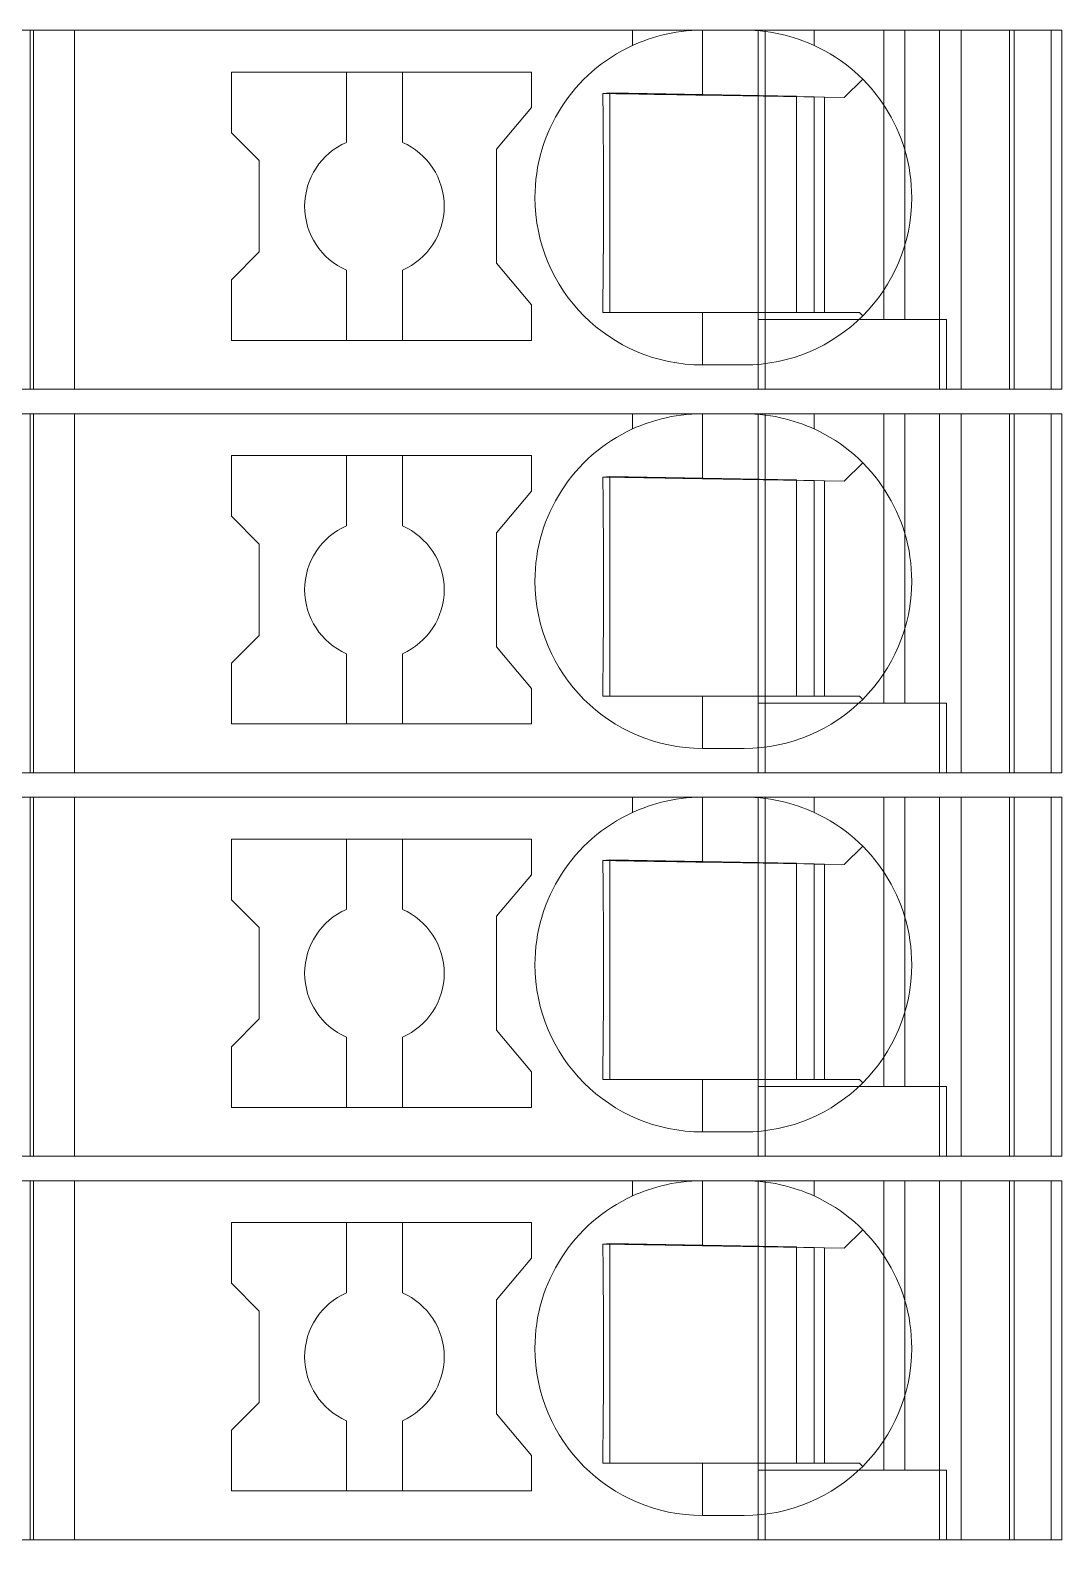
# Model space of a CAD drawing. Header units: millimetres. Extents: x 0 to 1680, y 0 to 1188.
# Drawn here: x 926.37 to 941.15, y 517.85 to 539.5 of the extents above; entities that cross this region are included whole.
import ezdxf
from ezdxf.enums import TextEntityAlignment as Align

# ---------------------------------------------------------------- set-up
doc = ezdxf.new("R2010")
doc.units = ezdxf.units.MM
for name, color, linetype, lineweight in [('EPLAN309', 5, 'Continuous', 5), ('EPLAN493', 5, 'Continuous', 5), ('MAIN-1', 7, 'Continuous', 5), ('MAIN-2', 7, 'Continuous', 5)]:
    doc.layers.add(name, color=color, linetype=linetype, lineweight=lineweight)
doc.styles.add('Tahoma', font='')
doc.styles.get('Tahoma').set_extended_font_data('Tahoma')

# ---------------------------------------------------------------- blocks, each defined once
blk = doc.blocks.new('EPLSYM_LibrarySPECIAL_Symbol12_Variant0_Placement8')
at = {"layer": 'EPLAN309', "lineweight": 13, "ltscale": 16}
blk.add_lwpolyline([(0, -5.15), (68.15, -5.15), (68.15, 0), (0, 0)], close=True, dxfattribs=at)
at = {"layer": 'EPLAN493', "color": 5, "style": 'Tahoma'}
blk.add_attdef('17_20450', text='', height=2.3478, dxfattribs=at).set_placement((0, -21.83478), align=Align.MIDDLE_RIGHT)
blk = doc.blocks.new('EPLSYM_LibrarySPECIAL_Symbol12_Variant0_Placement8_1')
at = {"layer": 'EPLAN309', "lineweight": 13, "ltscale": 16}
blk.add_lwpolyline([(0, -5.15), (68.15, -5.15), (68.15, 0), (0, 0)], close=True, dxfattribs=at)
at = {"layer": 'EPLAN493', "color": 5, "style": 'Tahoma'}
blk.add_attdef('17_20450', text='', height=2.3478, dxfattribs=at).set_placement((0, -21.83478), align=Align.MIDDLE_RIGHT)
blk = doc.blocks.new('EPLSYM_LibrarySPECIAL_Symbol12_Variant0_Placement8_2')
at = {"layer": 'EPLAN309', "lineweight": 13, "ltscale": 16}
blk.add_lwpolyline([(0, -5.15), (68.15, -5.15), (68.15, 0), (0, 0)], close=True, dxfattribs=at)
at = {"layer": 'EPLAN493', "color": 5, "style": 'Tahoma'}
blk.add_attdef('17_20450', text='', height=2.3478, dxfattribs=at).set_placement((0, -21.83478), align=Align.MIDDLE_RIGHT)
blk = doc.blocks.new('EPLSYM_LibrarySPECIAL_Symbol12_Variant0_Placement8_3')
at = {"layer": 'EPLAN309', "lineweight": 13, "ltscale": 16}
blk.add_lwpolyline([(0, -5.15), (68.15, -5.15), (68.15, 0), (0, 0)], close=True, dxfattribs=at)
at = {"layer": 'EPLAN493', "color": 5, "style": 'Tahoma'}
blk.add_attdef('17_20450', text='', height=2.3478, dxfattribs=at).set_placement((0, -21.83478), align=Align.MIDDLE_RIGHT)

msp = doc.modelspace()

# ---------------------------------------------------------------- linework, layer by layer
at = {"layer": 'MAIN-1'}
for p, q in [((927, 539.5), (926.367, 539.5)), ((926.367, 534.35), (926.367, 539.5)), ((927, 539.5), (935, 539.5)), ((927, 534.35), (927, 539.5)), ((935, 539.5), (936, 539.5)), ((935, 539.282), (935, 539.5)), ((935.052, 539.305), (935, 539.282)), ((935.106, 539.327), (935.052, 539.305)), ((935.163, 539.349), (935.106, 539.327)), ((935.222, 539.37), (935.163, 539.349)), ((935.283, 539.39), (935.222, 539.37)), ((935.347, 539.409), (935.283, 539.39)), ((935.413, 539.427), (935.347, 539.409)), ((935.481, 539.443), (935.413, 539.427)), ((935.551, 539.458), (935.481, 539.443)), ((935.622, 539.47), (935.551, 539.458)), ((935.696, 539.481), (935.622, 539.47)), ((935.771, 539.489), (935.696, 539.481)), ((935.847, 539.495), (935.771, 539.489)), ((935.923, 539.499), (935.847, 539.495)), ((936, 539.5), (935.923, 539.499)), ((936, 538.568), (936, 539.5)), ((936, 539.5), (936.6, 539.5)), ((936.6, 539.5), (936.677, 539.499)), ((937.6, 539.5), (936.6, 539.5)), ((936.677, 539.499), (936.753, 539.495)), ((936.753, 539.495), (936.829, 539.489)), ((936.829, 539.489), (936.904, 539.481)), ((936.904, 539.481), (936.978, 539.47)), ((936.978, 539.47), (937.049, 539.458)), ((937.049, 539.458), (937.119, 539.443)), ((937.119, 539.443), (937.187, 539.427)), ((937.187, 539.427), (937.253, 539.409)), ((937.253, 539.409), (937.317, 539.39)), ((937.317, 539.39), (937.378, 539.37)), ((937.378, 539.37), (937.437, 539.349)), ((937.437, 539.349), (937.494, 539.327)), ((937.494, 539.327), (937.548, 539.305)), ((937.548, 539.305), (937.6, 539.282)), ((937.6, 539.5), (941, 539.5)), ((937.6, 539.282), (937.6, 539.5)), ((941, 534.35), (941, 539.5)), ((929.25, 538.9), (929.25, 538.029)), ((929.25, 538.9), (933.55, 538.9)), ((930.9, 538.9), (930.9, 537.892)), ((931.7, 537.892), (931.7, 538.9)), ((933.55, 538.389), (933.55, 538.9)), ((938.033, 538.533), (938.297, 538.797)), ((934.574, 538.592), (934.574, 538.522)), ((934.635, 538.591), (934.574, 538.592)), ((934.574, 538.522), (934.575, 538.45)), ((934.575, 538.45), (934.576, 538.377)), ((934.696, 538.59), (934.635, 538.591)), ((934.671, 538.591), (934.671, 535.45)), ((934.759, 538.589), (934.696, 538.59)), ((934.822, 538.588), (934.759, 538.589)), ((934.887, 538.587), (934.822, 538.588)), ((934.953, 538.586), (934.887, 538.587)), ((935.021, 538.585), (934.953, 538.586)), ((935.09, 538.584), (935.021, 538.585)), ((935.16, 538.582), (935.09, 538.584)), ((935.233, 538.581), (935.16, 538.582)), ((935.307, 538.58), (935.233, 538.581)), ((935.385, 538.579), (935.307, 538.58)), ((935.464, 538.577), (935.385, 538.579)), ((935.547, 538.576), (935.464, 538.577)), ((935.632, 538.575), (935.547, 538.576)), ((935.72, 538.573), (935.632, 538.575)), ((935.812, 538.571), (935.72, 538.573)), ((935.905, 538.57), (935.812, 538.571)), ((936, 538.568), (935.905, 538.57)), ((936, 538.568), (938.033, 538.533)), ((937.35, 538.545), (937.35, 535.45)), ((937.6, 535.45), (937.6, 538.54)), ((937.75, 538.538), (937.75, 535.45)), ((933.05, 537.793), (933.55, 538.389)), ((934.576, 538.377), (934.577, 538.303)), ((934.577, 538.303), (934.577, 538.227)), ((934.577, 538.227), (934.578, 538.149)), ((929.65, 537.629), (929.25, 538.029)), ((934.578, 538.149), (934.579, 538.07)), ((934.579, 538.07), (934.58, 537.988)), ((933.05, 537.793), (933.05, 536.157)), ((934.58, 537.988), (934.58, 537.904)), ((934.58, 537.904), (934.581, 537.817)), ((934.581, 537.817), (934.581, 537.726)), ((929.65, 537.629), (929.65, 536.321)), ((934.581, 537.726), (934.582, 537.632)), ((934.582, 537.632), (934.582, 537.534)), ((934.582, 537.534), (934.583, 537.431)), ((934.583, 537.431), (934.583, 537.324)), ((934.583, 537.324), (934.583, 537.213)), ((934.583, 537.213), (934.583, 537.1)), ((934.583, 537.1), (934.583, 536.979)), ((934.583, 536.979), (934.583, 536.861)), ((934.583, 536.747), (934.582, 536.638)), ((934.583, 536.861), (934.583, 536.747)), ((934.582, 536.534), (934.581, 536.434)), ((934.582, 536.638), (934.582, 536.534)), ((929.65, 536.321), (929.25, 535.921)), ((934.581, 536.339), (934.58, 536.248)), ((934.581, 536.434), (934.581, 536.339)), ((930.9, 536.058), (930.9, 535.05)), ((931.7, 536.058), (931.7, 535.05)), ((933.05, 536.157), (933.55, 535.561)), ((934.579, 536.159), (934.578, 536.073)), ((934.578, 536.073), (934.578, 535.99)), ((934.58, 536.248), (934.579, 536.159)), ((929.25, 535.921), (929.25, 535.05)), ((934.577, 535.908), (934.576, 535.829)), ((934.578, 535.99), (934.577, 535.908)), ((934.575, 535.75), (934.574, 535.674)), ((934.574, 535.674), (934.574, 535.598)), ((934.576, 535.829), (934.575, 535.75)), ((933.55, 535.05), (933.55, 535.561)), ((934.573, 535.524), (934.572, 535.45)), ((934.572, 535.45), (934.633, 535.45)), ((934.574, 535.598), (934.573, 535.524)), ((934.633, 535.45), (934.695, 535.45)), ((934.695, 535.45), (934.759, 535.45)), ((934.759, 535.45), (934.823, 535.45)), ((934.823, 535.45), (934.889, 535.45)), ((934.889, 535.45), (934.955, 535.45)), ((934.955, 535.45), (935.024, 535.45)), ((935.024, 535.45), (935.093, 535.45)), ((935.093, 535.45), (935.165, 535.45)), ((935.165, 535.45), (935.239, 535.45)), ((935.239, 535.45), (935.314, 535.45)), ((935.314, 535.45), (935.392, 535.45)), ((935.392, 535.45), (935.472, 535.45)), ((935.472, 535.45), (935.555, 535.45)), ((935.555, 535.45), (935.64, 535.45)), ((935.64, 535.45), (935.727, 535.45)), ((935.727, 535.45), (935.817, 535.45)), ((935.817, 535.45), (935.908, 535.45)), ((935.908, 535.45), (936, 535.45)), ((936, 535.45), (936, 534.7)), ((936, 535.45), (938.25, 535.45)), ((938.297, 535.403), (938.25, 535.45)), ((933.55, 535.05), (929.25, 535.05)), ((936.6, 534.7), (936, 534.7)), ((927, 534.35), (926.367, 534.35)), ((927, 534.35), (941, 534.35)), ((939.5, 534.35), (939.5, 534.35)), ((927, 534), (926.367, 534)), ((926.367, 528.85), (926.367, 534)), ((927, 534), (935, 534)), ((927, 528.85), (927, 534)), ((935, 534), (936, 534)), ((935, 533.782), (935, 534)), ((935.283, 533.89), (935.222, 533.87)), ((935.347, 533.909), (935.283, 533.89)), ((935.413, 533.927), (935.347, 533.909)), ((935.481, 533.943), (935.413, 533.927)), ((935.551, 533.958), (935.481, 533.943)), ((935.622, 533.97), (935.551, 533.958)), ((935.696, 533.981), (935.622, 533.97)), ((935.771, 533.989), (935.696, 533.981)), ((935.847, 533.995), (935.771, 533.989)), ((935.923, 533.999), (935.847, 533.995)), ((936, 534), (935.923, 533.999)), ((936, 533.068), (936, 534)), ((936, 534), (936.6, 534)), ((936.6, 534), (936.677, 533.999)), ((937.6, 534), (936.6, 534)), ((936.677, 533.999), (936.753, 533.995)), ((936.753, 533.995), (936.829, 533.989)), ((936.829, 533.989), (936.904, 533.981)), ((936.904, 533.981), (936.978, 533.97)), ((936.978, 533.97), (937.049, 533.958)), ((937.049, 533.958), (937.119, 533.943)), ((937.119, 533.943), (937.187, 533.927)), ((937.187, 533.927), (937.253, 533.909)), ((937.253, 533.909), (937.317, 533.89)), ((937.317, 533.89), (937.378, 533.87)), ((937.6, 534), (941, 534)), ((937.6, 533.782), (937.6, 534)), ((941, 528.85), (941, 534)), ((935.052, 533.805), (935, 533.782)), ((935.106, 533.827), (935.052, 533.805)), ((935.163, 533.849), (935.106, 533.827)), ((935.222, 533.87), (935.163, 533.849)), ((937.378, 533.87), (937.437, 533.849)), ((937.437, 533.849), (937.494, 533.827)), ((937.494, 533.827), (937.548, 533.805)), ((937.548, 533.805), (937.6, 533.782)), ((929.25, 533.4), (929.25, 532.529)), ((929.25, 533.4), (933.55, 533.4)), ((930.9, 533.4), (930.9, 532.392)), ((931.7, 532.392), (931.7, 533.4)), ((933.55, 532.889), (933.55, 533.4)), ((938.033, 533.033), (938.297, 533.297)), ((934.574, 533.092), (934.574, 533.022)), ((934.635, 533.091), (934.574, 533.092)), ((934.696, 533.09), (934.635, 533.091)), ((934.671, 533.091), (934.671, 529.95)), ((934.759, 533.089), (934.696, 533.09)), ((934.822, 533.088), (934.759, 533.089)), ((934.887, 533.087), (934.822, 533.088)), ((934.953, 533.086), (934.887, 533.087)), ((935.021, 533.085), (934.953, 533.086)), ((935.09, 533.084), (935.021, 533.085)), ((935.16, 533.082), (935.09, 533.084)), ((935.233, 533.081), (935.16, 533.082)), ((935.307, 533.08), (935.233, 533.081)), ((935.385, 533.079), (935.307, 533.08)), ((935.464, 533.077), (935.385, 533.079)), ((935.547, 533.076), (935.464, 533.077)), ((935.632, 533.075), (935.547, 533.076)), ((935.72, 533.073), (935.632, 533.075)), ((935.812, 533.071), (935.72, 533.073)), ((935.905, 533.07), (935.812, 533.071)), ((936, 533.068), (935.905, 533.07)), ((936, 533.068), (938.033, 533.033)), ((937.35, 533.045), (937.35, 529.95)), ((937.6, 529.95), (937.6, 533.04)), ((937.75, 533.038), (937.75, 529.95)), ((933.05, 532.293), (933.55, 532.889)), ((934.574, 533.022), (934.575, 532.95)), ((934.575, 532.95), (934.576, 532.877)), ((934.576, 532.877), (934.577, 532.803)), ((934.577, 532.803), (934.577, 532.727)), ((934.577, 532.727), (934.578, 532.649)), ((934.578, 532.649), (934.579, 532.57)), ((929.65, 532.129), (929.25, 532.529)), ((934.579, 532.57), (934.58, 532.488)), ((934.58, 532.488), (934.58, 532.404)), ((934.58, 532.404), (934.581, 532.317)), ((933.05, 532.293), (933.05, 530.657)), ((934.581, 532.317), (934.581, 532.226)), ((934.581, 532.226), (934.582, 532.132)), ((929.65, 532.129), (929.65, 530.821)), ((934.582, 532.132), (934.582, 532.034)), ((934.582, 532.034), (934.583, 531.931)), ((934.583, 531.931), (934.583, 531.824)), ((934.583, 531.824), (934.583, 531.713)), ((934.583, 531.713), (934.583, 531.6)), ((934.583, 531.6), (934.583, 531.479)), ((934.583, 531.479), (934.583, 531.361)), ((934.583, 531.361), (934.583, 531.247)), ((934.583, 531.247), (934.582, 531.138)), ((934.582, 531.138), (934.582, 531.034)), ((934.582, 531.034), (934.581, 530.934)), ((934.581, 530.934), (934.581, 530.839)), ((929.65, 530.821), (929.25, 530.421)), ((933.05, 530.657), (933.55, 530.061)), ((934.579, 530.659), (934.578, 530.573)), ((934.58, 530.748), (934.579, 530.659)), ((934.581, 530.839), (934.58, 530.748)), ((930.9, 530.558), (930.9, 529.55)), ((931.7, 530.558), (931.7, 529.55)), ((934.578, 530.49), (934.577, 530.408)), ((934.578, 530.573), (934.578, 530.49)), ((929.25, 530.421), (929.25, 529.55)), ((934.575, 530.25), (934.574, 530.174)), ((934.576, 530.329), (934.575, 530.25)), ((934.577, 530.408), (934.576, 530.329)), ((933.55, 529.55), (933.55, 530.061)), ((934.573, 530.024), (934.572, 529.95)), ((934.574, 530.098), (934.573, 530.024)), ((934.574, 530.174), (934.574, 530.098)), ((934.572, 529.95), (934.633, 529.95)), ((934.633, 529.95), (934.695, 529.95)), ((934.695, 529.95), (934.759, 529.95)), ((934.759, 529.95), (934.823, 529.95)), ((934.823, 529.95), (934.889, 529.95)), ((934.889, 529.95), (934.955, 529.95)), ((934.955, 529.95), (935.024, 529.95)), ((935.024, 529.95), (935.093, 529.95)), ((935.093, 529.95), (935.165, 529.95)), ((935.165, 529.95), (935.239, 529.95)), ((935.239, 529.95), (935.314, 529.95)), ((935.314, 529.95), (935.392, 529.95)), ((935.392, 529.95), (935.472, 529.95)), ((935.472, 529.95), (935.555, 529.95)), ((935.555, 529.95), (935.64, 529.95)), ((935.64, 529.95), (935.727, 529.95)), ((935.727, 529.95), (935.817, 529.95)), ((935.817, 529.95), (935.908, 529.95)), ((935.908, 529.95), (936, 529.95)), ((936, 529.95), (936, 529.2)), ((936, 529.95), (938.25, 529.95)), ((938.297, 529.903), (938.25, 529.95)), ((933.55, 529.55), (929.25, 529.55)), ((936.6, 529.2), (936, 529.2)), ((927, 528.85), (926.367, 528.85)), ((927, 528.85), (941, 528.85)), ((939.5, 528.85), (939.5, 528.85)), ((927, 528.5), (926.367, 528.5)), ((926.367, 523.35), (926.367, 528.5)), ((927, 528.5), (935, 528.5)), ((927, 523.35), (927, 528.5)), ((935, 528.5), (936, 528.5)), ((935, 528.282), (935, 528.5)), ((935.696, 528.481), (935.622, 528.47)), ((935.771, 528.489), (935.696, 528.481)), ((935.847, 528.495), (935.771, 528.489)), ((935.923, 528.499), (935.847, 528.495)), ((936, 528.5), (935.923, 528.499)), ((936, 527.568), (936, 528.5)), ((936, 528.5), (936.6, 528.5)), ((936.6, 528.5), (936.677, 528.499)), ((937.6, 528.5), (936.6, 528.5)), ((936.677, 528.499), (936.753, 528.495)), ((936.753, 528.495), (936.829, 528.489)), ((936.829, 528.489), (936.904, 528.481)), ((936.904, 528.481), (936.978, 528.47)), ((937.6, 528.5), (941, 528.5)), ((937.6, 528.282), (937.6, 528.5)), ((941, 523.35), (941, 528.5)), ((935.052, 528.305), (935, 528.282)), ((935.106, 528.327), (935.052, 528.305)), ((935.163, 528.349), (935.106, 528.327)), ((935.222, 528.37), (935.163, 528.349)), ((935.283, 528.39), (935.222, 528.37)), ((935.347, 528.409), (935.283, 528.39)), ((935.413, 528.427), (935.347, 528.409)), ((935.481, 528.443), (935.413, 528.427)), ((935.551, 528.458), (935.481, 528.443)), ((935.622, 528.47), (935.551, 528.458)), ((936.978, 528.47), (937.049, 528.458)), ((937.049, 528.458), (937.119, 528.443)), ((937.119, 528.443), (937.187, 528.427)), ((937.187, 528.427), (937.253, 528.409)), ((937.253, 528.409), (937.317, 528.39)), ((937.317, 528.39), (937.378, 528.37)), ((937.378, 528.37), (937.437, 528.349)), ((937.437, 528.349), (937.494, 528.327)), ((937.494, 528.327), (937.548, 528.305)), ((937.548, 528.305), (937.6, 528.282)), ((929.25, 527.9), (929.25, 527.029)), ((929.25, 527.9), (933.55, 527.9)), ((930.9, 527.9), (930.9, 526.892)), ((931.7, 526.892), (931.7, 527.9)), ((933.55, 527.389), (933.55, 527.9)), ((938.033, 527.533), (938.297, 527.797)), ((934.574, 527.592), (934.574, 527.522)), ((934.635, 527.591), (934.574, 527.592)), ((934.574, 527.522), (934.575, 527.45)), ((934.575, 527.45), (934.576, 527.377)), ((934.696, 527.59), (934.635, 527.591)), ((934.671, 527.591), (934.671, 524.45)), ((934.759, 527.589), (934.696, 527.59)), ((934.822, 527.588), (934.759, 527.589)), ((934.887, 527.587), (934.822, 527.588)), ((934.953, 527.586), (934.887, 527.587)), ((935.021, 527.585), (934.953, 527.586)), ((935.09, 527.584), (935.021, 527.585)), ((935.16, 527.582), (935.09, 527.584)), ((935.233, 527.581), (935.16, 527.582)), ((935.307, 527.58), (935.233, 527.581)), ((935.385, 527.579), (935.307, 527.58)), ((935.464, 527.577), (935.385, 527.579)), ((935.547, 527.576), (935.464, 527.577)), ((935.632, 527.575), (935.547, 527.576)), ((935.72, 527.573), (935.632, 527.575)), ((935.812, 527.571), (935.72, 527.573)), ((935.905, 527.57), (935.812, 527.571)), ((936, 527.568), (935.905, 527.57)), ((936, 527.568), (938.033, 527.533)), ((937.35, 527.545), (937.35, 524.45)), ((937.6, 524.45), (937.6, 527.54)), ((937.75, 527.538), (937.75, 524.45)), ((933.05, 526.793), (933.55, 527.389)), ((934.576, 527.377), (934.577, 527.303)), ((934.577, 527.303), (934.577, 527.227)), ((934.577, 527.227), (934.578, 527.149)), ((929.65, 526.629), (929.25, 527.029)), ((934.578, 527.149), (934.579, 527.07)), ((934.579, 527.07), (934.58, 526.988)), ((934.58, 526.988), (934.58, 526.904)), ((933.05, 526.793), (933.05, 525.157)), ((934.58, 526.904), (934.581, 526.817)), ((934.581, 526.817), (934.581, 526.726)), ((929.65, 526.629), (929.65, 525.321)), ((934.581, 526.726), (934.582, 526.632)), ((934.582, 526.632), (934.582, 526.534)), ((934.582, 526.534), (934.583, 526.431)), ((934.583, 526.431), (934.583, 526.324)), ((934.583, 526.324), (934.583, 526.213)), ((934.583, 526.213), (934.583, 526.1)), ((934.583, 526.1), (934.583, 525.979)), ((934.583, 525.979), (934.583, 525.861)), ((934.583, 525.747), (934.582, 525.638)), ((934.583, 525.861), (934.583, 525.747)), ((934.582, 525.534), (934.581, 525.434)), ((934.582, 525.638), (934.582, 525.534)), ((929.65, 525.321), (929.25, 524.921)), ((934.58, 525.248), (934.579, 525.159)), ((934.581, 525.339), (934.58, 525.248)), ((934.581, 525.434), (934.581, 525.339)), ((930.9, 525.058), (930.9, 524.05)), ((931.7, 525.058), (931.7, 524.05)), ((933.05, 525.157), (933.55, 524.561)), ((934.579, 525.159), (934.578, 525.073)), ((934.578, 525.073), (934.578, 524.99)), ((929.25, 524.921), (929.25, 524.05)), ((934.576, 524.829), (934.575, 524.75)), ((934.577, 524.908), (934.576, 524.829)), ((934.578, 524.99), (934.577, 524.908)), ((934.574, 524.598), (934.573, 524.524)), ((934.575, 524.75), (934.574, 524.674)), ((934.574, 524.674), (934.574, 524.598)), ((933.55, 524.05), (933.55, 524.561)), ((934.573, 524.524), (934.572, 524.45)), ((934.572, 524.45), (934.633, 524.45)), ((934.633, 524.45), (934.695, 524.45)), ((934.695, 524.45), (934.759, 524.45)), ((934.759, 524.45), (934.823, 524.45)), ((934.823, 524.45), (934.889, 524.45)), ((934.889, 524.45), (934.955, 524.45)), ((934.955, 524.45), (935.024, 524.45)), ((935.024, 524.45), (935.093, 524.45)), ((935.093, 524.45), (935.165, 524.45)), ((935.165, 524.45), (935.239, 524.45)), ((935.239, 524.45), (935.314, 524.45)), ((935.314, 524.45), (935.392, 524.45)), ((935.392, 524.45), (935.472, 524.45)), ((935.472, 524.45), (935.555, 524.45)), ((935.555, 524.45), (935.64, 524.45)), ((935.64, 524.45), (935.727, 524.45)), ((935.727, 524.45), (935.817, 524.45)), ((935.817, 524.45), (935.908, 524.45)), ((935.908, 524.45), (936, 524.45)), ((936, 524.45), (936, 523.7)), ((936, 524.45), (938.25, 524.45)), ((938.297, 524.403), (938.25, 524.45)), ((933.55, 524.05), (929.25, 524.05)), ((936.6, 523.7), (936, 523.7)), ((927, 523.35), (926.367, 523.35)), ((927, 523.35), (941, 523.35)), ((939.5, 523.35), (939.5, 523.35)), ((927, 523), (926.367, 523)), ((926.367, 517.85), (926.367, 523)), ((927, 523), (935, 523)), ((927, 517.85), (927, 523)), ((935, 523), (936, 523)), ((935, 522.782), (935, 523)), ((935.163, 522.849), (935.106, 522.827)), ((935.222, 522.87), (935.163, 522.849)), ((935.283, 522.89), (935.222, 522.87)), ((935.347, 522.909), (935.283, 522.89)), ((935.413, 522.927), (935.347, 522.909)), ((935.481, 522.943), (935.413, 522.927)), ((935.551, 522.958), (935.481, 522.943)), ((935.622, 522.97), (935.551, 522.958)), ((935.696, 522.981), (935.622, 522.97)), ((935.771, 522.989), (935.696, 522.981)), ((935.847, 522.995), (935.771, 522.989)), ((935.923, 522.999), (935.847, 522.995)), ((936, 523), (935.923, 522.999)), ((936, 522.068), (936, 523)), ((936, 523), (936.6, 523)), ((936.6, 523), (936.677, 522.999)), ((937.6, 523), (936.6, 523)), ((936.677, 522.999), (936.753, 522.995)), ((936.753, 522.995), (936.829, 522.989)), ((936.829, 522.989), (936.904, 522.981)), ((936.904, 522.981), (936.978, 522.97)), ((936.978, 522.97), (937.049, 522.958)), ((937.049, 522.958), (937.119, 522.943)), ((937.119, 522.943), (937.187, 522.927)), ((937.187, 522.927), (937.253, 522.909)), ((937.253, 522.909), (937.317, 522.89)), ((937.317, 522.89), (937.378, 522.87)), ((937.378, 522.87), (937.437, 522.849)), ((937.437, 522.849), (937.494, 522.827)), ((937.6, 523), (941, 523)), ((937.6, 522.782), (937.6, 523)), ((941, 517.85), (941, 523)), ((935.052, 522.805), (935, 522.782)), ((935.106, 522.827), (935.052, 522.805)), ((937.494, 522.827), (937.548, 522.805)), ((937.548, 522.805), (937.6, 522.782)), ((929.25, 522.4), (929.25, 521.529)), ((929.25, 522.4), (933.55, 522.4)), ((930.9, 522.4), (930.9, 521.392)), ((931.7, 521.392), (931.7, 522.4)), ((933.55, 521.889), (933.55, 522.4)), ((938.033, 522.033), (938.297, 522.297)), ((934.574, 522.092), (934.574, 522.022)), ((934.635, 522.091), (934.574, 522.092)), ((934.574, 522.022), (934.575, 521.95)), ((934.696, 522.09), (934.635, 522.091)), ((934.671, 522.091), (934.671, 518.95)), ((934.759, 522.089), (934.696, 522.09)), ((934.822, 522.088), (934.759, 522.089)), ((934.887, 522.087), (934.822, 522.088)), ((934.953, 522.086), (934.887, 522.087)), ((935.021, 522.085), (934.953, 522.086)), ((935.09, 522.084), (935.021, 522.085)), ((935.16, 522.082), (935.09, 522.084)), ((935.233, 522.081), (935.16, 522.082)), ((935.307, 522.08), (935.233, 522.081)), ((935.385, 522.079), (935.307, 522.08)), ((935.464, 522.077), (935.385, 522.079)), ((935.547, 522.076), (935.464, 522.077)), ((935.632, 522.075), (935.547, 522.076)), ((935.72, 522.073), (935.632, 522.075)), ((935.812, 522.071), (935.72, 522.073)), ((935.905, 522.07), (935.812, 522.071)), ((936, 522.068), (935.905, 522.07)), ((936, 522.068), (938.033, 522.033)), ((937.35, 522.045), (937.35, 518.95)), ((937.6, 518.95), (937.6, 522.04)), ((937.75, 522.038), (937.75, 518.95)), ((933.05, 521.293), (933.55, 521.889)), ((934.575, 521.95), (934.576, 521.877)), ((934.576, 521.877), (934.577, 521.803)), ((934.577, 521.803), (934.577, 521.727)), ((934.577, 521.727), (934.578, 521.649)), ((934.578, 521.649), (934.579, 521.57)), ((934.579, 521.57), (934.58, 521.488)), ((929.65, 521.129), (929.25, 521.529)), ((934.58, 521.488), (934.58, 521.404)), ((934.58, 521.404), (934.581, 521.317)), ((929.65, 521.129), (929.65, 519.821)), ((933.05, 521.293), (933.05, 519.657)), ((934.581, 521.317), (934.581, 521.226)), ((934.581, 521.226), (934.582, 521.132)), ((934.582, 521.132), (934.582, 521.034)), ((934.582, 521.034), (934.583, 520.931)), ((934.583, 520.931), (934.583, 520.824)), ((934.583, 520.824), (934.583, 520.713)), ((934.583, 520.713), (934.583, 520.6)), ((934.583, 520.6), (934.583, 520.479)), ((934.583, 520.479), (934.583, 520.361)), ((934.583, 520.361), (934.583, 520.247)), ((934.582, 520.034), (934.581, 519.934)), ((934.583, 520.247), (934.582, 520.138)), ((934.582, 520.138), (934.582, 520.034)), ((929.65, 519.821), (929.25, 519.421)), ((934.581, 519.839), (934.58, 519.748)), ((934.581, 519.934), (934.581, 519.839)), ((933.05, 519.657), (933.55, 519.061)), ((934.579, 519.659), (934.578, 519.573)), ((934.58, 519.748), (934.579, 519.659)), ((929.25, 519.421), (929.25, 518.55)), ((930.9, 519.558), (930.9, 518.55)), ((931.7, 519.558), (931.7, 518.55)), ((934.577, 519.408), (934.576, 519.329)), ((934.578, 519.49), (934.577, 519.408)), ((934.578, 519.573), (934.578, 519.49)), ((934.575, 519.25), (934.574, 519.174)), ((934.574, 519.174), (934.574, 519.098)), ((934.576, 519.329), (934.575, 519.25)), ((933.55, 518.55), (933.55, 519.061)), ((934.573, 519.024), (934.572, 518.95)), ((934.574, 519.098), (934.573, 519.024)), ((934.572, 518.95), (934.633, 518.95)), ((934.633, 518.95), (934.695, 518.95)), ((934.695, 518.95), (934.759, 518.95)), ((934.759, 518.95), (934.823, 518.95)), ((934.823, 518.95), (934.889, 518.95)), ((934.889, 518.95), (934.955, 518.95)), ((934.955, 518.95), (935.024, 518.95)), ((935.024, 518.95), (935.093, 518.95)), ((935.093, 518.95), (935.165, 518.95)), ((935.165, 518.95), (935.239, 518.95)), ((935.239, 518.95), (935.314, 518.95)), ((935.314, 518.95), (935.392, 518.95)), ((935.392, 518.95), (935.472, 518.95)), ((935.472, 518.95), (935.555, 518.95)), ((935.555, 518.95), (935.64, 518.95)), ((935.64, 518.95), (935.727, 518.95)), ((935.727, 518.95), (935.817, 518.95)), ((935.817, 518.95), (935.908, 518.95)), ((935.908, 518.95), (936, 518.95)), ((936, 518.95), (936, 518.2)), ((936, 518.95), (938.25, 518.95)), ((938.297, 518.903), (938.25, 518.95)), ((933.55, 518.55), (929.25, 518.55)), ((936.6, 518.2), (936, 518.2)), ((927, 517.85), (926.367, 517.85)), ((927, 517.85), (941, 517.85)), ((939.5, 517.85), (939.5, 517.85))]:
    msp.add_line(p, q, dxfattribs=at)
for centre, radius, start, end in [((936, 537.1), 2.4, 114.6244, 180), ((936.6, 537.1), 2.4, 0, 65.3756), ((931.3, 536.975), 1, 113.5782, 180), ((931.3, 536.975), 1, 0, 66.4218), ((931.3, 536.975), 1, 180, 246.4218), ((931.3, 536.975), 1, 293.5782, 0), ((936, 537.1), 2.4, 180, 270), ((936.6, 537.1), 2.4, 270, 0), ((936, 531.6), 2.4, 114.6244, 180), ((936.6, 531.6), 2.4, 0, 65.3756), ((931.3, 531.475), 1, 113.5782, 180), ((931.3, 531.475), 1, 0, 66.4218), ((936, 531.6), 2.4, 180, 270), ((936.6, 531.6), 2.4, 270, 0), ((931.3, 531.475), 1, 180, 246.4218), ((931.3, 531.475), 1, 293.5782, 0), ((936, 526.1), 2.4, 114.6244, 180), ((936.6, 526.1), 2.4, 0, 65.3756), ((931.3, 525.975), 1, 113.5782, 180), ((931.3, 525.975), 1, 0, 66.4218), ((936, 526.1), 2.4, 180, 270), ((936.6, 526.1), 2.4, 270, 0), ((931.3, 525.975), 1, 180, 246.4218), ((931.3, 525.975), 1, 293.5782, 0), ((936, 520.6), 2.4, 114.6244, 180), ((936.6, 520.6), 2.4, 0, 65.3756), ((931.3, 520.475), 1, 113.5782, 180), ((931.3, 520.475), 1, 0, 66.4218), ((931.3, 520.475), 1, 180, 246.4218), ((931.3, 520.475), 1, 293.5782, 0), ((936, 520.6), 2.4, 180, 270), ((936.6, 520.6), 2.4, 270, 0)]:
    msp.add_arc(centre, radius, start, end, dxfattribs=at)
at = {"layer": 'MAIN-2'}
for p, q in [((926.414, 539.5), (926.414, 534.35)), ((936.8, 539.5), (936.8, 534.35)), ((936.898, 539.5), (936.898, 534.35)), ((938.6, 539.5), (938.6, 535.35)), ((938.9, 535.35), (938.9, 539.5)), ((939.4, 539.5), (939.4, 534.35)), ((939.709, 534.35), (939.709, 539.5)), ((940.4, 534.35), (940.4, 539.5)), ((940.47, 539.5), (940.47, 534.35)), ((934.671, 538.6), (934.574, 538.592)), ((934.671, 538.6), (934.671, 538.591)), ((937.35, 538.553), (934.671, 538.6)), ((937.35, 538.548), (937.35, 538.553)), ((937.6, 538.543), (937.35, 538.548)), ((937.35, 538.548), (937.35, 538.545)), ((937.6, 538.543), (937.6, 538.542)), ((937.75, 538.539), (937.6, 538.542)), ((937.6, 538.54), (937.6, 538.542)), ((937.75, 538.538), (937.75, 538.539)), ((937.75, 538.538), (938.033, 538.533)), ((937.75, 538.538), (937.75, 538.538)), ((937.35, 535.45), (937.35, 535.45)), ((937.6, 535.45), (937.6, 535.45)), ((936.8, 535.35), (939.5, 535.35)), ((938.297, 535.403), (938.297, 535.403)), ((939.5, 534.35), (939.5, 535.35)), ((926.414, 534), (926.414, 528.85)), ((936.8, 534), (936.8, 528.85)), ((936.898, 534), (936.898, 528.85)), ((938.6, 534), (938.6, 529.85)), ((938.9, 529.85), (938.9, 534)), ((939.4, 534), (939.4, 528.85)), ((939.709, 528.85), (939.709, 534)), ((940.4, 528.85), (940.4, 534)), ((940.47, 534), (940.47, 528.85)), ((934.671, 533.1), (934.574, 533.092)), ((934.671, 533.1), (934.671, 533.091)), ((937.35, 533.053), (934.671, 533.1)), ((937.35, 533.048), (937.35, 533.053)), ((937.6, 533.043), (937.35, 533.048)), ((937.35, 533.048), (937.35, 533.045)), ((937.6, 533.043), (937.6, 533.042)), ((937.75, 533.039), (937.6, 533.042)), ((937.6, 533.04), (937.6, 533.042)), ((937.75, 533.038), (937.75, 533.039)), ((937.75, 533.038), (938.033, 533.033)), ((937.75, 533.038), (937.75, 533.038)), ((936.8, 529.85), (939.5, 529.85)), ((937.35, 529.95), (937.35, 529.95)), ((937.6, 529.95), (937.6, 529.95)), ((938.297, 529.903), (938.297, 529.903)), ((939.5, 528.85), (939.5, 529.85)), ((926.414, 528.5), (926.414, 523.35)), ((936.8, 528.5), (936.8, 523.35)), ((936.898, 528.5), (936.898, 523.35)), ((938.6, 528.5), (938.6, 524.35)), ((938.9, 524.35), (938.9, 528.5)), ((939.4, 528.5), (939.4, 523.35)), ((939.709, 523.35), (939.709, 528.5)), ((940.4, 523.35), (940.4, 528.5)), ((940.47, 528.5), (940.47, 523.35)), ((934.671, 527.6), (934.574, 527.592)), ((934.671, 527.6), (934.671, 527.591)), ((937.35, 527.553), (934.671, 527.6)), ((937.35, 527.548), (937.35, 527.553)), ((937.6, 527.543), (937.35, 527.548)), ((937.35, 527.548), (937.35, 527.545)), ((937.6, 527.543), (937.6, 527.542)), ((937.75, 527.539), (937.6, 527.542)), ((937.6, 527.54), (937.6, 527.542)), ((937.75, 527.538), (937.75, 527.539)), ((937.75, 527.538), (938.033, 527.533)), ((937.75, 527.538), (937.75, 527.538)), ((937.35, 524.45), (937.35, 524.45)), ((937.6, 524.45), (937.6, 524.45)), ((938.297, 524.403), (938.297, 524.403)), ((936.8, 524.35), (939.5, 524.35)), ((939.5, 523.35), (939.5, 524.35)), ((926.414, 523), (926.414, 517.85)), ((936.8, 523), (936.8, 517.85)), ((936.898, 523), (936.898, 517.85)), ((938.6, 523), (938.6, 518.85)), ((938.9, 518.85), (938.9, 523)), ((939.4, 523), (939.4, 517.85)), ((939.709, 517.85), (939.709, 523)), ((940.4, 517.85), (940.4, 523)), ((940.47, 523), (940.47, 517.85)), ((934.671, 522.1), (934.574, 522.092)), ((934.671, 522.1), (934.671, 522.091)), ((937.35, 522.053), (934.671, 522.1)), ((937.35, 522.048), (937.35, 522.053)), ((937.6, 522.043), (937.35, 522.048)), ((937.35, 522.048), (937.35, 522.045)), ((937.6, 522.043), (937.6, 522.042)), ((937.75, 522.039), (937.6, 522.042)), ((937.6, 522.04), (937.6, 522.042)), ((937.75, 522.038), (937.75, 522.039)), ((937.75, 522.038), (938.033, 522.033)), ((937.75, 522.038), (937.75, 522.038)), ((936.8, 518.85), (939.5, 518.85)), ((937.35, 518.95), (937.35, 518.95)), ((937.6, 518.95), (937.6, 518.95)), ((938.297, 518.903), (938.297, 518.903)), ((939.5, 517.85), (939.5, 518.85))]:
    msp.add_line(p, q, dxfattribs=at)

# ---------------------------------------------------------------- block references
for name, p in [('EPLSYM_LibrarySPECIAL_Symbol12_Variant0_Placement8', (873, 539.5)), ('EPLSYM_LibrarySPECIAL_Symbol12_Variant0_Placement8_1', (873, 534)), ('EPLSYM_LibrarySPECIAL_Symbol12_Variant0_Placement8_2', (873, 528.5)), ('EPLSYM_LibrarySPECIAL_Symbol12_Variant0_Placement8_3', (873, 523))]:
    msp.add_blockref(name, p)

doc.saveas('drawing.dxf')
